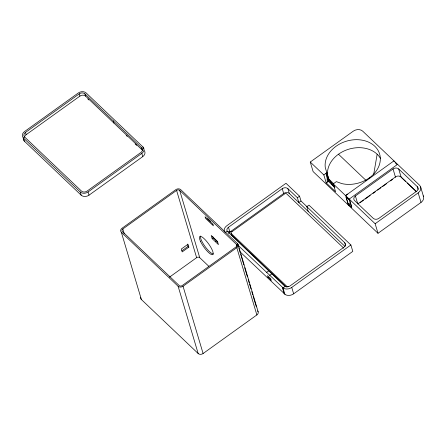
<?xml version="1.0" encoding="UTF-8"?>
<svg xmlns="http://www.w3.org/2000/svg" width="446" height="446" viewBox="0 0 446 446"><rect width="100%" height="100%" fill="white"/><g stroke="black" fill="none" stroke-linecap="round" stroke-linejoin="round"><path stroke-width="0.67" d="M373.692 174.403L377.154 154.216M141.677 147.855A4.109 3.189 -16.6 0 1 140.886 152.487L87.115 191.066A4.109 3.189 -16.6 0 1 81.456 191.066L24.681 137.078A4.109 3.189 -16.6 0 1 25.472 132.451L79.237 93.872A4.109 3.189 -16.6 0 1 84.896 93.872L141.677 147.855L142.346 150.101A4.109 3.189 -16.6 0 1 142.636 150.419M24.53 137.435A4.109 3.189 -16.6 0 1 26.141 134.692L79.906 96.113A4.109 3.189 -16.6 0 1 85.565 96.113L142.346 150.101M23.432 137.976L80.208 191.964A5.698 4.421 -16.6 0 0 88.057 191.964L141.828 153.379A5.698 4.421 -16.6 0 0 142.926 146.963L86.145 92.974A5.698 4.421 -16.6 0 0 78.295 92.974L24.53 131.559A5.698 4.421 -16.6 0 0 23.432 137.976L24.385 141.181L81.161 195.164A5.698 4.421 -16.6 0 0 89.01 195.164L142.781 156.585A5.698 4.421 -16.6 0 0 144.281 150.609M236.464 244.397A2.252 1.751 -16.6 0 1 236.029 246.933L182.263 285.518A2.252 1.751 -16.6 0 1 179.158 285.518L122.377 231.53A2.252 1.751 -16.6 0 1 122.812 228.993L176.583 190.409A2.252 1.751 -16.6 0 1 179.688 190.409L236.464 244.397L237.06 246.393M181.957 250.763L188.061 246.382L187.376 244.079M188.848 247.129L182.185 251.906L181.327 249.024L187.989 244.246L188.848 247.129L188.061 246.382M310.265 162.037L353.282 131.174A6.846 5.313 -16.6 0 1 362.715 131.169L419.491 185.157A6.846 5.313 -16.6 0 1 418.17 192.873L421.018 202.428L378.007 233.291L313.12 171.593L310.265 162.037L323.818 174.921L326.193 182.877L335.609 191.83L333.234 183.875L336.362 181.633L341.948 183.64A28.07 21.787 -16.6 0 0 379.63 163.983A28.07 21.787 -16.6 0 0 354.157 139.76A28.07 21.787 -16.6 0 0 325.318 167.83L328.853 179.086L333.803 183.785M212.162 238.649L211.203 235.443L217.481 241.414L218.44 244.614L212.162 238.649L213.199 237.902L212.82 236.62M225.079 232.706L227.159 231.212A4.109 3.189 -16.6 0 1 228.469 227.265L282.24 188.68A4.109 3.189 -16.6 0 1 287.899 188.68L297.393 197.712L298.826 202.512L300.978 200.973L299.545 196.168L285.992 183.284L226.847 225.721A6.846 5.313 -16.6 0 0 224.383 231.664M215.301 241.632L216.338 240.885M228.614 233.537A4.109 3.189 -16.6 0 1 229.902 232.065L283.673 193.486A4.109 3.189 -16.6 0 1 289.331 193.486L345.098 246.51M169.463 277.161L196.63 257.665A2.252 1.751 -16.6 0 1 199.736 257.665L208.784 266.268M323.818 174.921L326.946 172.68L327.247 182.169M297.393 197.712L299.545 196.168M328.853 179.086L327.877 179.783L334.472 186.049M326.193 182.877L328.34 181.332L325.97 173.377M121.34 232.277L178.116 286.265A3.579 2.776 -16.6 0 0 183.044 286.26L236.815 247.681A3.579 2.776 -16.6 0 0 237.506 243.65L180.725 189.661A3.579 2.776 -16.6 0 0 175.796 189.661L122.031 228.246A3.579 2.776 -16.6 0 0 121.34 232.277L141.388 299.534L198.169 353.522A3.579 2.776 -16.6 0 0 203.097 353.522L256.863 314.937A3.579 2.776 -16.6 0 0 257.554 310.907M308.242 211.465L306.809 206.665L308.961 205.121L350.879 244.982L352.792 251.388L293.646 293.825A6.846 5.313 -16.6 0 1 285.446 294.695L240.383 252.152M349.212 199.067L397.603 164.34M417.344 186.701A4.109 3.189 -16.6 0 1 416.547 191.328L378.91 218.334A4.109 3.189 -16.6 0 1 373.252 218.339L354.603 200.605A4.109 3.189 -16.6 0 1 355.401 195.978L393.038 168.973A4.109 3.189 -16.6 0 1 398.696 168.973L417.344 186.701L418.136 189.372M351.437 207.145L348.242 204.106L350.489 202.495M348.41 205.154L349.53 204.346M360.123 202.685L363.496 200.265M365.179 199.055L370.236 195.426M373.046 193.413L375.292 191.797M377.539 190.186L380.912 187.766M382.596 186.556L386.526 183.735M390.462 180.914L392.709 179.303M266.541 272.434L268.693 270.889M269.679 275.416L271.831 273.872M271.179 280.172L268.04 277.189M283.115 287.893L285.195 286.399A4.109 3.189 -16.6 0 0 290.117 285.875L343.883 247.296A4.109 3.189 -16.6 0 0 344.674 242.669L306.809 206.665M378.007 233.291L375.158 223.736L418.17 192.873M238.03 245.322L283.539 288.289A6.846 5.313 -16.6 0 0 291.74 287.419L350.879 244.982M347.863 194.088L345.561 195.593L393.952 160.872L394.236 161.831M288.601 286.683L285.195 286.399L284.453 285.88L227.159 231.212L232.009 231.691M329.037 179.632L332.588 184.259L333.708 185.051M334.182 186.64L331.88 184.31M395.15 162.701L396.973 164.435M416.202 191.351L401.082 176.978A4.109 3.189 -16.6 0 0 395.424 176.978L357.787 203.984L355.401 195.978M405.709 181.6L401.177 177.285L398.696 168.973M407.22 183.038L416.296 191.663M369.349 177.848L369.756 178.233M338.481 154.221L366.194 180.574M333.234 183.875L375.158 223.736M346.425 196.903L349.619 199.942L351.704 206.938M328.34 181.332L334.935 187.604M300.978 200.973L306.92 206.626M343.37 248.188A0.992 0.769 -16.6 0 0 343.18 247.625L286.404 193.642A0.992 0.769 -16.6 0 0 285.039 193.642L231.273 232.221A0.992 0.769 -16.6 0 0 231.078 233.336L287.358 286.845M231.078 233.336L231.558 234.942L286.326 287.012M87.845 98.967L88.843 99.915M126.196 135.433L127.194 136.381M135.16 143.958L136.654 145.379M207.574 218.551L210.512 221.35M213.199 237.902L217.681 242.161M329.326 180.675L327.698 175.824A28.07 21.787 -16.6 0 1 347.796 149.499A28.07 21.787 -16.6 0 1 380.393 158.291M420.634 186.924L423.483 196.485M393.038 168.973L395.513 177.285M346.157 197.104L348.242 204.106M332.588 184.259L333.05 185.809M344.674 242.669L345.572 245.668M287.899 188.68L289.331 193.486M282.24 188.68L283.673 193.486M291.74 287.419L293.646 293.825M283.009 287.971L284.916 294.371M282.307 287.419L284.214 293.825M271.112 280.222L270.633 278.622L267.494 275.634L267.974 277.239M238.103 244.575L258.15 311.832M237.506 243.65L238.499 246.978M238.894 248.31L240.282 252.971M240.684 254.304L243.856 264.957M244.653 267.622L247.43 276.944M248.227 279.609L249.219 282.937M249.615 284.269L251.003 288.93M251.8 291.595L252.793 294.923M253.189 296.255L256.366 306.909M236.815 247.681L256.863 314.937M228.469 227.265L229.902 232.065M179.688 190.409L199.736 257.665M176.583 190.409L196.63 257.665M142.926 146.963L143.5 148.88M183.044 286.26L203.097 353.522M141.828 153.379L142.781 156.585M178.116 286.265L198.169 353.522M113.29 120.866L113.959 123.107M84.896 93.872L85.565 96.113M122.812 228.993L124.205 233.654M79.237 93.872L79.906 96.113M88.057 191.964L89.01 195.164M80.208 191.964L81.161 195.164M25.472 132.451L26.141 134.692M423.209 195.844A6.846 5.313 -16.6 0 1 421.018 202.428M400.001 176.577A4.109 3.189 -16.6 0 1 400.436 176.767M231.558 234.942A0.992 0.769 -16.6 0 1 231.652 233.899M24.385 141.181A5.698 4.421 -16.6 0 1 23.309 137.97M141.388 299.534A3.579 2.776 -16.6 0 1 140.713 297.515M213.411 253.98A11.128 2.854 54.3 0 1 204.909 246.315A11.128 2.854 54.3 0 1 200.622 236.006M349.497 200.025L345.845 196.558L348.125 204.19L351.771 207.663L349.497 200.025M212.92 224.226L205.071 216.762L205.55 218.362L213.4 225.827L212.92 224.226M200.444 241.23A11.128 2.854 54.3 0 0 212.374 254.727A11.128 2.854 54.3 0 0 206.063 240.667A11.128 2.854 54.3 0 0 200.444 241.23"/></g></svg>
